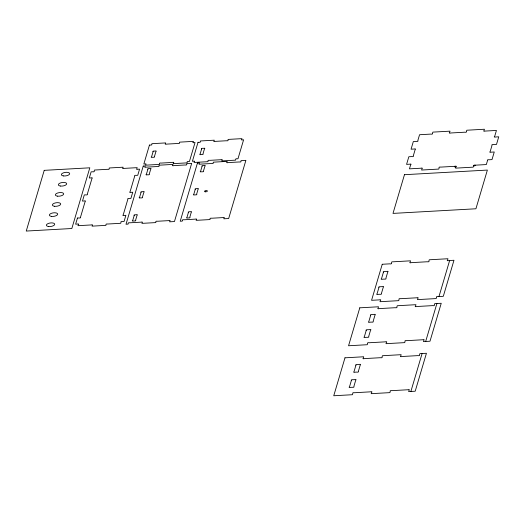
<?xml version="1.0" encoding="UTF-8"?>
<svg xmlns="http://www.w3.org/2000/svg" width="525" height="525" viewBox="0 0 525 525"><rect width="100%" height="100%" fill="white"/><g stroke="black" fill="none" stroke-linecap="round" stroke-linejoin="round"><path stroke-width="0.79" d="M455.969 166.766L455.562 168.144L473.202 167.16L473.609 165.782M410.872 391.46L422.107 353.515M425.67 341.46L436.905 303.522M438.972 296.553L449.643 260.512M454.88 166.313L440.593 167.114A0.866 0.368 -7.8 0 0 439.379 167.153A0.866 0.368 -7.8 0 0 439.195 167.698L438.788 169.076L421.621 170.034L422.028 168.656A0.866 0.368 -7.8 0 0 422.172 168.112A0.866 0.368 -7.8 0 0 420.938 168.21L409.454 168.847L410.688 164.686A0.866 0.368 -7.8 0 0 410.904 164.141A0.866 0.368 -7.8 0 0 409.677 164.2L406.573 164.371L408.831 156.752L411.935 156.581A0.866 0.368 -7.8 0 0 413.162 156.502A0.866 0.368 -7.8 0 0 413.267 155.958L415.177 149.507A0.866 0.368 -7.8 0 0 415.393 148.962A0.866 0.368 -7.8 0 0 414.173 149.021L411.068 149.198L413.326 141.573L416.43 141.402A0.866 0.368 -7.8 0 0 417.657 141.323A0.866 0.368 -7.8 0 0 417.762 140.785L419.554 134.728L431.038 134.085A0.866 0.368 -7.8 0 0 432.259 134.039A0.866 0.368 -7.8 0 0 432.436 133.494L432.849 132.116L450.017 131.165L449.61 132.536A0.866 0.368 -7.8 0 0 449.466 133.081A0.866 0.368 -7.8 0 0 450.699 132.989L464.986 132.195A0.866 0.368 -7.8 0 0 466.2 132.149A0.866 0.368 -7.8 0 0 466.384 131.604L466.791 130.226L484.431 129.242L484.024 130.62A0.866 0.368 -7.8 0 0 483.879 131.165A0.866 0.368 -7.8 0 0 485.113 131.073L496.433 130.443L494.642 136.5A0.866 0.368 -7.8 0 0 494.425 137.045A0.866 0.368 -7.8 0 0 495.646 136.986L498.75 136.815L496.492 144.434L493.388 144.605A0.866 0.368 -7.8 0 0 492.161 144.683A0.866 0.368 -7.8 0 0 492.056 145.222L490.147 151.673A0.866 0.368 -7.8 0 0 489.93 152.224A0.866 0.368 -7.8 0 0 491.157 152.165L494.255 151.987L491.997 159.607L488.9 159.784A0.866 0.368 -7.8 0 0 487.666 159.856A0.866 0.368 -7.8 0 0 487.561 160.401L486.327 164.561L475.007 165.191M44.225 170.349L26.25 231.059L71.84 228.513L89.814 167.81L44.225 170.349M77.451 218.032L75.633 224.175L77.273 224.083A0.866 0.368 -7.8 0 1 78.481 224.018A0.866 0.368 -7.8 0 1 78.323 224.556L77.989 225.684L91.225 224.949A0.866 0.368 -7.8 0 1 92.433 224.877A0.866 0.368 -7.8 0 1 92.275 225.415L92.059 226.144L105.906 225.369L106.122 224.648A0.866 0.368 -7.8 0 1 106.28 224.109A0.866 0.368 -7.8 0 1 107.487 224.037L120.73 223.302L121.065 222.173A0.866 0.368 -7.8 0 1 121.222 221.635A0.866 0.368 -7.8 0 1 122.43 221.57L124.071 221.478L125.888 215.329L124.248 215.421A0.866 0.368 -7.8 0 1 123.04 215.493A0.866 0.368 -7.8 0 1 123.198 214.955L127.897 199.08A0.866 0.368 -7.8 0 1 128.061 198.542A0.866 0.368 -7.8 0 1 129.268 198.476L130.909 198.384L132.727 192.242L131.086 192.334A0.866 0.368 -7.8 0 1 129.878 192.399A0.866 0.368 -7.8 0 1 130.036 191.861L134.735 175.987A0.866 0.368 -7.8 0 1 134.899 175.455A0.866 0.368 -7.8 0 1 136.106 175.383L137.747 175.291L139.565 169.148L137.924 169.24A0.866 0.368 -7.8 0 1 136.717 169.306A0.866 0.368 -7.8 0 1 136.874 168.768L137.202 167.659L123.966 168.394A0.866 0.368 -7.8 0 1 122.758 168.459A0.866 0.368 -7.8 0 1 122.916 167.928L123.132 167.199L109.285 167.967L109.069 168.696A0.866 0.368 -7.8 0 1 108.911 169.234A0.866 0.368 -7.8 0 1 107.704 169.299L94.461 170.041L94.132 171.15A0.866 0.368 -7.8 0 1 93.975 171.688A0.866 0.368 -7.8 0 1 92.768 171.76L91.127 171.846L89.303 177.995L90.943 177.903A0.866 0.368 -7.8 0 1 92.157 177.837A0.866 0.368 -7.8 0 1 91.993 178.369L87.294 194.243A0.866 0.368 -7.8 0 1 87.137 194.782A0.866 0.368 -7.8 0 1 85.929 194.847L84.289 194.939L82.471 201.088L84.112 200.996A0.866 0.368 -7.8 0 1 85.319 200.924A0.866 0.368 -7.8 0 1 85.162 201.462L80.456 217.337A0.866 0.368 -7.8 0 1 80.299 217.875A0.866 0.368 -7.8 0 1 79.091 217.941L77.451 218.032M143.233 166.077L126.013 224.254L128.074 224.136L128.29 223.407A0.866 0.368 -7.8 0 1 128.448 222.869A0.866 0.368 -7.8 0 1 129.655 222.803L141.081 222.167A0.866 0.368 -7.8 0 1 142.288 222.101A0.866 0.368 -7.8 0 1 142.131 222.639L141.914 223.368L155.761 222.593L155.977 221.865A0.866 0.368 -7.8 0 1 156.135 221.327A0.866 0.368 -7.8 0 1 157.343 221.261L168.774 220.625A0.866 0.368 -7.8 0 1 169.982 220.559A0.866 0.368 -7.8 0 1 169.824 221.091L169.608 221.819L174.451 221.55L191.677 163.373L186.834 163.643L186.618 164.371A0.866 0.368 -7.8 0 1 186.454 164.909A0.866 0.368 -7.8 0 1 185.246 164.975L173.821 165.611A0.866 0.368 -7.8 0 1 172.613 165.683A0.866 0.368 -7.8 0 1 172.771 165.145L172.988 164.417L159.141 165.191L158.924 165.92A0.866 0.368 -7.8 0 1 158.767 166.451A0.866 0.368 -7.8 0 1 157.559 166.523L146.134 167.16A0.866 0.368 -7.8 0 1 144.92 167.226A0.866 0.368 -7.8 0 1 145.084 166.688L145.294 165.959L143.233 166.077M149.454 145.064L143.837 164.036L144.69 163.99A0.866 0.368 -7.8 0 1 145.898 163.918A0.866 0.368 -7.8 0 1 145.74 164.456L145.523 165.185L159.37 164.41L159.587 163.688A0.866 0.368 -7.8 0 1 159.744 163.15A0.866 0.368 -7.8 0 1 160.952 163.085L172.384 162.442A0.866 0.368 -7.8 0 1 173.591 162.376A0.866 0.368 -7.8 0 1 173.434 162.914L173.217 163.643L187.058 162.868L187.274 162.14A0.866 0.368 -7.8 0 1 187.438 161.608A0.866 0.368 -7.8 0 1 188.646 161.536L189.427 161.497L195.044 142.524L194.263 142.57A0.866 0.368 -7.8 0 1 193.049 142.636A0.866 0.368 -7.8 0 1 193.213 142.098L193.43 141.369L179.583 142.144L179.366 142.872A0.866 0.368 -7.8 0 1 179.209 143.404A0.866 0.368 -7.8 0 1 178.001 143.476L166.569 144.112A0.866 0.368 -7.8 0 1 165.362 144.178A0.866 0.368 -7.8 0 1 165.519 143.64L165.736 142.912L151.889 143.686L151.679 144.414A0.866 0.368 -7.8 0 1 151.515 144.952A0.866 0.368 -7.8 0 1 150.308 145.018L149.454 145.064M134.216 215.407L132.72 220.467A0.866 0.368 -7.8 0 0 132.503 221.012A0.866 0.368 -7.8 0 0 133.724 220.953L134.229 220.927A0.866 0.368 -7.8 0 0 135.463 220.848A0.866 0.368 -7.8 0 0 135.568 220.31L137.064 215.25A0.866 0.368 -7.8 0 0 137.222 214.712A0.866 0.368 -7.8 0 0 136.014 214.784L135.581 214.804A0.866 0.368 -7.8 0 0 134.374 214.876A0.866 0.368 -7.8 0 0 134.216 215.407M141.054 192.321L139.558 197.374A0.866 0.368 -7.8 0 0 139.342 197.925A0.866 0.368 -7.8 0 0 140.562 197.859L141.067 197.833A0.866 0.368 -7.8 0 0 142.301 197.754A0.866 0.368 -7.8 0 0 142.406 197.216L143.903 192.163A0.866 0.368 -7.8 0 0 144.06 191.625A0.866 0.368 -7.8 0 0 142.852 191.691L142.419 191.717A0.866 0.368 -7.8 0 0 141.212 191.782A0.866 0.368 -7.8 0 0 141.054 192.321M147.893 169.227L146.39 174.28A0.866 0.368 -7.8 0 0 146.18 174.832A0.866 0.368 -7.8 0 0 147.4 174.773L147.906 174.74A0.866 0.368 -7.8 0 0 149.133 174.668A0.866 0.368 -7.8 0 0 149.244 174.123L150.741 169.07A0.866 0.368 -7.8 0 0 150.898 168.532A0.866 0.368 -7.8 0 0 149.691 168.597L149.257 168.623A0.866 0.368 -7.8 0 0 148.05 168.689A0.866 0.368 -7.8 0 0 147.893 169.227M153.077 151.705L151.581 156.765A0.866 0.368 -7.8 0 0 151.364 157.31A0.866 0.368 -7.8 0 0 152.591 157.251L153.097 157.218A0.866 0.368 -7.8 0 0 154.324 157.146A0.866 0.368 -7.8 0 0 154.429 156.601L155.925 151.548A0.866 0.368 -7.8 0 0 156.083 151.01A0.866 0.368 -7.8 0 0 154.875 151.075L154.442 151.102A0.866 0.368 -7.8 0 0 153.234 151.167A0.866 0.368 -7.8 0 0 153.077 151.705M198.01 142.341L192.393 161.306L193.246 161.26A0.866 0.368 -7.8 0 1 194.453 161.195A0.866 0.368 -7.8 0 1 194.296 161.733L194.079 162.461L207.92 161.687L208.136 160.958A0.866 0.368 -7.8 0 1 208.294 160.42A0.866 0.368 -7.8 0 1 209.508 160.355L220.933 159.718A0.866 0.368 -7.8 0 1 222.141 159.653A0.866 0.368 -7.8 0 1 221.983 160.191L221.767 160.912L235.613 160.145L235.83 159.416A0.866 0.368 -7.8 0 1 235.988 158.878A0.866 0.368 -7.8 0 1 237.195 158.812L237.982 158.767L243.6 139.794L242.812 139.84A0.866 0.368 -7.8 0 1 241.605 139.906A0.866 0.368 -7.8 0 1 241.762 139.374L241.979 138.646L228.132 139.414L227.916 140.142A0.866 0.368 -7.8 0 1 227.758 140.68A0.866 0.368 -7.8 0 1 226.551 140.746L215.125 141.382A0.866 0.368 -7.8 0 1 213.911 141.455A0.866 0.368 -7.8 0 1 214.075 140.917L214.285 140.188L200.445 140.963L200.228 141.684A0.866 0.368 -7.8 0 1 200.071 142.222A0.866 0.368 -7.8 0 1 198.857 142.295L198.01 142.341M197.446 163.052L180.226 221.228L182.287 221.117L182.497 220.388A0.866 0.368 -7.8 0 1 182.661 219.85A0.866 0.368 -7.8 0 1 183.868 219.785L195.293 219.148A0.866 0.368 -7.8 0 1 196.501 219.076A0.866 0.368 -7.8 0 1 196.343 219.614L196.127 220.343L209.974 219.568L210.19 218.84A0.866 0.368 -7.8 0 1 210.348 218.308A0.866 0.368 -7.8 0 1 211.555 218.236L222.987 217.599A0.866 0.368 -7.8 0 1 224.195 217.534A0.866 0.368 -7.8 0 1 224.037 218.072L223.821 218.8L228.664 218.531L245.89 160.355L241.041 160.624L240.831 161.352A0.866 0.368 -7.8 0 1 240.667 161.89A0.866 0.368 -7.8 0 1 239.459 161.956L228.034 162.593A0.866 0.368 -7.8 0 1 226.826 162.658A0.866 0.368 -7.8 0 1 226.984 162.12L227.2 161.392L213.353 162.166L213.137 162.894A0.866 0.368 -7.8 0 1 212.979 163.433A0.866 0.368 -7.8 0 1 211.772 163.498L200.347 164.135A0.866 0.368 -7.8 0 1 199.132 164.2A0.866 0.368 -7.8 0 1 199.297 163.669L199.507 162.94L197.446 163.052M201.626 148.982L200.13 154.035A0.866 0.368 -7.8 0 0 199.913 154.58A0.866 0.368 -7.8 0 0 201.141 154.521L201.646 154.494A0.866 0.368 -7.8 0 0 202.873 154.416A0.866 0.368 -7.8 0 0 202.978 153.877L204.481 148.818A0.866 0.368 -7.8 0 0 204.638 148.286A0.866 0.368 -7.8 0 0 203.431 148.352L202.998 148.378A0.866 0.368 -7.8 0 0 201.79 148.444A0.866 0.368 -7.8 0 0 201.626 148.982M188.429 212.389L186.933 217.442A0.866 0.368 -7.8 0 0 186.716 217.993A0.866 0.368 -7.8 0 0 187.937 217.934L188.442 217.901A0.866 0.368 -7.8 0 0 189.676 217.829A0.866 0.368 -7.8 0 0 189.781 217.284L191.277 212.231A0.866 0.368 -7.8 0 0 191.435 211.693A0.866 0.368 -7.8 0 0 190.227 211.759L189.794 211.785A0.866 0.368 -7.8 0 0 188.587 211.851A0.866 0.368 -7.8 0 0 188.429 212.389M195.267 189.295L193.771 194.355A0.866 0.368 -7.8 0 0 193.554 194.9A0.866 0.368 -7.8 0 0 194.775 194.841L195.28 194.814A0.866 0.368 -7.8 0 0 196.514 194.736A0.866 0.368 -7.8 0 0 196.619 194.191L198.115 189.138A0.866 0.368 -7.8 0 0 198.273 188.6A0.866 0.368 -7.8 0 0 197.065 188.665L196.632 188.692A0.866 0.368 -7.8 0 0 195.425 188.757A0.866 0.368 -7.8 0 0 195.267 189.295M202.099 166.202L200.602 171.262A0.866 0.368 -7.8 0 0 200.386 171.806A0.866 0.368 -7.8 0 0 201.613 171.747L202.118 171.721A0.866 0.368 -7.8 0 0 203.346 171.642A0.866 0.368 -7.8 0 0 203.457 171.104L204.953 166.044A0.866 0.368 -7.8 0 0 205.111 165.506A0.866 0.368 -7.8 0 0 203.903 165.578L203.47 165.598A0.866 0.368 -7.8 0 0 202.263 165.67A0.866 0.368 -7.8 0 0 202.099 166.202M344.984 357.814L333.749 395.758L352.472 394.715L352.879 393.337A0.866 0.368 -7.8 0 1 353.062 392.792A0.866 0.368 -7.8 0 1 354.277 392.746L370.512 391.84A0.866 0.368 -7.8 0 1 371.746 391.748A0.866 0.368 -7.8 0 1 371.602 392.293L371.195 393.671L389.917 392.628L390.324 391.25A0.866 0.368 -7.8 0 1 390.508 390.705A0.866 0.368 -7.8 0 1 391.722 390.659L407.958 389.753A0.866 0.368 -7.8 0 1 409.192 389.662A0.866 0.368 -7.8 0 1 409.047 390.206L408.64 391.584L415.203 391.217L426.438 353.273L419.875 353.64L419.468 355.018A0.866 0.368 -7.8 0 1 419.285 355.563A0.866 0.368 -7.8 0 1 418.071 355.609L401.835 356.514A0.866 0.368 -7.8 0 1 400.601 356.606A0.866 0.368 -7.8 0 1 400.746 356.062L401.152 354.683L382.43 355.727L382.023 357.105A0.866 0.368 -7.8 0 1 381.839 357.65A0.866 0.368 -7.8 0 1 380.625 357.696L364.389 358.601A0.866 0.368 -7.8 0 1 363.156 358.693A0.866 0.368 -7.8 0 1 363.3 358.148L363.707 356.77L344.984 357.814M359.789 307.821L348.554 345.758L367.277 344.715L367.684 343.343A0.866 0.368 -7.8 0 1 367.861 342.792A0.866 0.368 -7.8 0 1 369.082 342.753L385.317 341.847A0.866 0.368 -7.8 0 1 386.551 341.755A0.866 0.368 -7.8 0 1 386.407 342.293L386 343.672L404.723 342.628L405.129 341.25A0.866 0.368 -7.8 0 1 405.307 340.705A0.866 0.368 -7.8 0 1 406.527 340.666L422.763 339.76A0.866 0.368 -7.8 0 1 423.997 339.668A0.866 0.368 -7.8 0 1 423.852 340.207L423.445 341.585L430.001 341.217L441.236 303.279L434.68 303.647L434.273 305.025A0.866 0.368 -7.8 0 1 434.09 305.57A0.866 0.368 -7.8 0 1 432.876 305.609L416.64 306.515A0.866 0.368 -7.8 0 1 415.406 306.607A0.866 0.368 -7.8 0 1 415.551 306.068L415.958 304.69L397.235 305.734L396.821 307.112A0.866 0.368 -7.8 0 1 396.644 307.657A0.866 0.368 -7.8 0 1 395.423 307.696L379.194 308.602A0.866 0.368 -7.8 0 1 377.961 308.693A0.866 0.368 -7.8 0 1 378.098 308.155L378.512 306.777L359.789 307.821M404.46 174.7L393.002 213.399L475.919 208.779L487.377 170.074L404.46 174.7M382.239 264.265L371.569 300.313L379.326 299.88A0.866 0.368 -7.8 0 1 380.559 299.788A0.866 0.368 -7.8 0 1 380.415 300.326L380.008 301.704L398.731 300.661L399.138 299.283A0.866 0.368 -7.8 0 1 399.322 298.738A0.866 0.368 -7.8 0 1 400.536 298.699L416.771 297.793A0.866 0.368 -7.8 0 1 418.005 297.701A0.866 0.368 -7.8 0 1 417.867 298.239L417.454 299.618L436.177 298.574L436.59 297.196A0.866 0.368 -7.8 0 1 436.767 296.651A0.866 0.368 -7.8 0 1 437.988 296.612L443.303 296.31L453.974 260.269L448.658 260.564A0.866 0.368 -7.8 0 1 447.425 260.656A0.866 0.368 -7.8 0 1 447.569 260.111L447.976 258.74L429.253 259.783L428.846 261.155A0.866 0.368 -7.8 0 1 428.663 261.706A0.866 0.368 -7.8 0 1 427.448 261.745L411.213 262.651A0.866 0.368 -7.8 0 1 409.979 262.743A0.866 0.368 -7.8 0 1 410.123 262.205L410.53 260.827L391.808 261.87L391.401 263.248A0.866 0.368 -7.8 0 1 391.217 263.793A0.866 0.368 -7.8 0 1 390.003 263.832L382.239 264.265M351.415 380.356L349.479 386.905A0.866 0.368 -7.8 0 0 349.315 387.443A0.866 0.368 -7.8 0 0 350.529 387.371L352.439 387.266A0.866 0.368 -7.8 0 0 353.647 387.201A0.866 0.368 -7.8 0 0 353.811 386.663L355.747 380.113A0.866 0.368 -7.8 0 0 355.904 379.582A0.866 0.368 -7.8 0 0 354.697 379.647L352.78 379.752A0.866 0.368 -7.8 0 0 351.573 379.818A0.866 0.368 -7.8 0 0 351.415 380.356M355.93 365.177L353.994 371.726A0.866 0.368 -7.8 0 0 353.837 372.264A0.866 0.368 -7.8 0 0 355.044 372.199L356.954 372.087A0.866 0.368 -7.8 0 0 358.168 372.022A0.866 0.368 -7.8 0 0 358.326 371.483L360.262 364.941A0.866 0.368 -7.8 0 0 360.419 364.402A0.866 0.368 -7.8 0 0 359.212 364.468L357.302 364.573A0.866 0.368 -7.8 0 0 356.088 364.645A0.866 0.368 -7.8 0 0 355.93 365.177M366.24 330.363L364.304 336.906A0.866 0.368 -7.8 0 0 364.147 337.444A0.866 0.368 -7.8 0 0 365.354 337.378L367.264 337.273A0.866 0.368 -7.8 0 0 368.478 337.201A0.866 0.368 -7.8 0 0 368.635 336.669L370.571 330.12A0.866 0.368 -7.8 0 0 370.729 329.582A0.866 0.368 -7.8 0 0 369.521 329.647L367.612 329.759A0.866 0.368 -7.8 0 0 366.398 329.825A0.866 0.368 -7.8 0 0 366.24 330.363M370.709 315.184L368.773 321.733A0.866 0.368 -7.8 0 0 368.616 322.271A0.866 0.368 -7.8 0 0 369.823 322.206L371.739 322.094A0.866 0.368 -7.8 0 0 372.947 322.028A0.866 0.368 -7.8 0 0 373.104 321.49L375.04 314.941A0.866 0.368 -7.8 0 0 375.204 314.409A0.866 0.368 -7.8 0 0 373.99 314.475L372.081 314.58A0.866 0.368 -7.8 0 0 370.873 314.652A0.866 0.368 -7.8 0 0 370.709 315.184M378.978 287.352L377.035 293.895A0.866 0.368 -7.8 0 0 376.878 294.433A0.866 0.368 -7.8 0 0 378.085 294.368L380.002 294.262A0.866 0.368 -7.8 0 0 381.209 294.19A0.866 0.368 -7.8 0 0 381.367 293.659L383.309 287.109A0.866 0.368 -7.8 0 0 383.467 286.571A0.866 0.368 -7.8 0 0 382.259 286.637L380.343 286.748A0.866 0.368 -7.8 0 0 379.135 286.814A0.866 0.368 -7.8 0 0 378.978 287.352M383.447 272.173L381.511 278.723A0.866 0.368 -7.8 0 0 381.347 279.261A0.866 0.368 -7.8 0 0 382.561 279.195L384.471 279.083A0.866 0.368 -7.8 0 0 385.678 279.018A0.866 0.368 -7.8 0 0 385.842 278.48L387.778 271.93A0.866 0.368 -7.8 0 0 387.936 271.399A0.866 0.368 -7.8 0 0 386.728 271.464L384.812 271.569A0.866 0.368 -7.8 0 0 383.604 271.635A0.866 0.368 -7.8 0 0 383.447 272.173M205.268 191.802A1.45 0.61 -7.8 0 0 207.408 191.015A1.45 0.61 -7.8 0 0 205.236 190.739A1.45 0.61 -7.8 0 0 205.268 191.802M63.479 175.927A4.2 1.772 -7.8 0 0 69.687 173.65A4.2 1.772 -7.8 0 0 63.394 172.843A4.2 1.772 -7.8 0 0 63.479 175.927M60.487 186.047A4.2 1.772 -7.8 0 0 66.695 183.77A4.2 1.772 -7.8 0 0 60.401 182.956A4.2 1.772 -7.8 0 0 60.487 186.047M57.487 196.16A4.2 1.772 -7.8 0 0 63.696 193.882A4.2 1.772 -7.8 0 0 57.402 193.075A4.2 1.772 -7.8 0 0 57.487 196.16M54.495 206.279A4.2 1.772 -7.8 0 0 60.703 204.002A4.2 1.772 -7.8 0 0 54.41 203.195A4.2 1.772 -7.8 0 0 54.495 206.279M51.496 216.398A4.2 1.772 -7.8 0 0 57.704 214.121A4.2 1.772 -7.8 0 0 51.411 213.308A4.2 1.772 -7.8 0 0 51.496 216.398M48.503 226.518A4.2 1.772 -7.8 0 0 54.712 224.241A4.2 1.772 -7.8 0 0 48.418 223.427A4.2 1.772 -7.8 0 0 48.503 226.518M455.024 166.904A0.866 0.368 -7.8 0 0 456.31 166.432A0.866 0.368 -7.8 0 0 455.004 166.261A0.866 0.368 -7.8 0 0 455.024 166.904M474.055 165.841A0.866 0.368 -7.8 0 0 475.342 165.368A0.866 0.368 -7.8 0 0 474.036 165.204A0.866 0.368 -7.8 0 0 474.055 165.841"/></g></svg>
